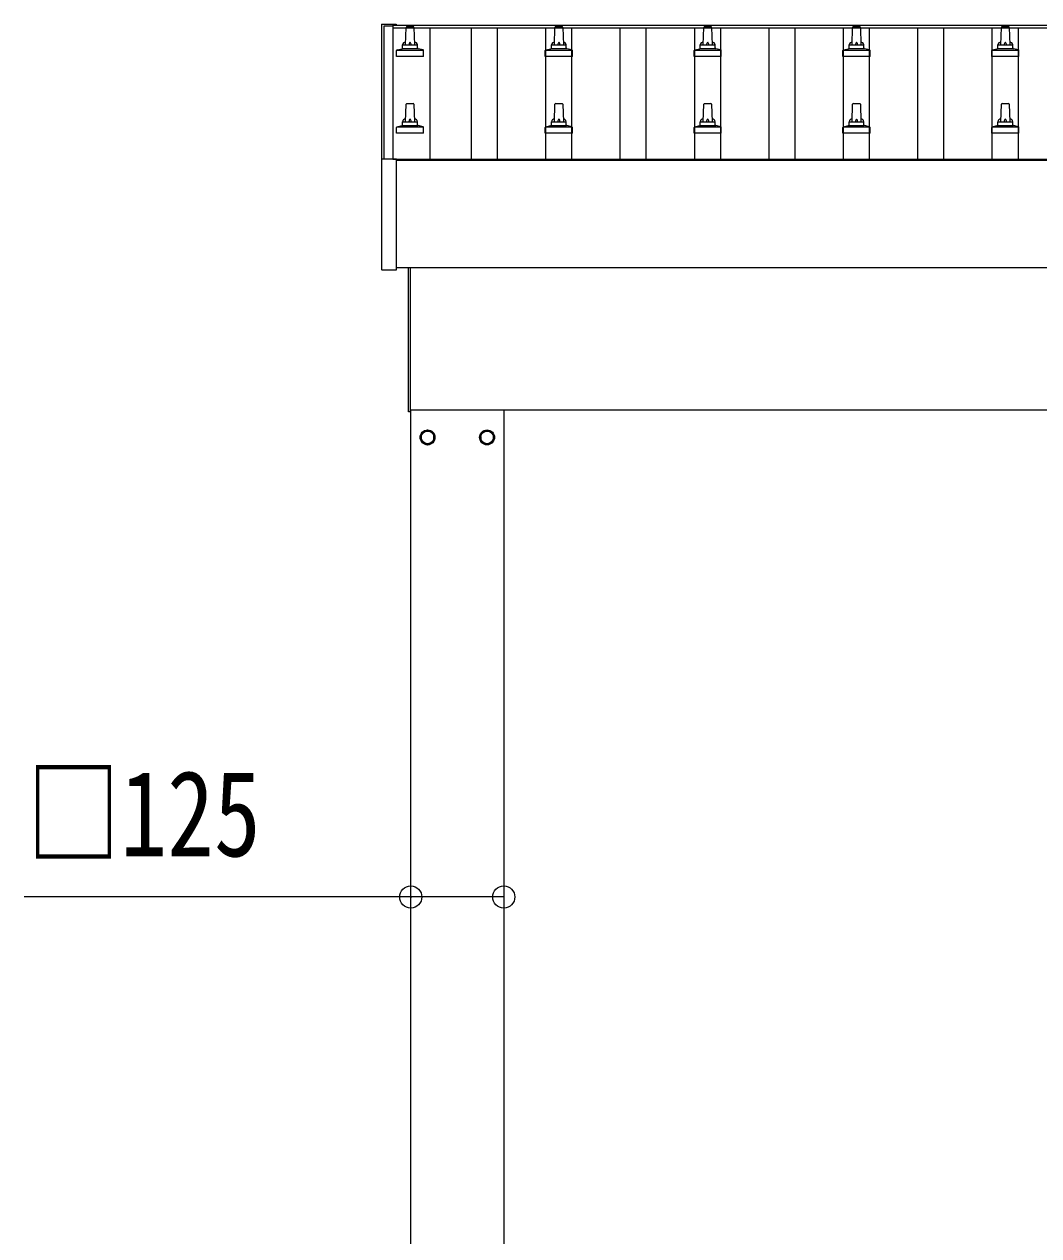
# Model space of a CAD drawing. Units: millimetres, scale not verified. Extents: x -14718 to 14718, y -10395 to 10395.
# Drawn here: x -12235 to -10872, y -461 to 1168 of the extents above; entities that cross this region are included whole.
import ezdxf
from ezdxf.enums import TextEntityAlignment as Align

# ---------------------------------------------------------------- set-up
doc = ezdxf.new("R2010")
doc.units = ezdxf.units.MM
doc.header["$LTSCALE"] = 40
for name, color, linetype in [('0-5_YKK_13', 4, 'Continuous'), ('0-6_YKK_A1', 4, 'Continuous'), ('0-7_YKK_D', 6, 'Continuous')]:
    doc.layers.add(name, color=color, linetype=linetype)
doc.styles.add('ＭＳ ゴシック', font='')
doc.styles.get('ＭＳ ゴシック').set_extended_font_data('MS Gothic')

msp = doc.modelspace()

# ---------------------------------------------------------------- linework, layer by layer
at = {"layer": '0-5_YKK_13'}
for p, q in [((-11754.83, 1167.61), (-11754.83, 1167.01)), ((-11754.83, 1167.01), (-11754.83, 986.34)), ((-11753.83, 1168.13), (-11735.83, 1168.13)), ((-11734.83, 1166.95), (-11734.83, 1167.61)), ((-11734.83, 1166.95), (-11734.83, 1167.01)), ((-11722.53, 1140.43), (-11721.8, 1163.95)), ((-11720.8, 1164.93), (-11712.26, 1164.93)), ((-11711.26, 1163.95), (-11710.53, 1140.43)), ((-11522.53, 1140.43), (-11521.8, 1163.95)), ((-11520.8, 1164.93), (-11512.26, 1164.93)), ((-11511.26, 1163.95), (-11510.53, 1140.43)), ((-11322.53, 1140.43), (-11321.8, 1163.95)), ((-11320.8, 1164.93), (-11312.26, 1164.93)), ((-11311.26, 1163.95), (-11310.53, 1140.43)), ((-11122.53, 1140.43), (-11121.8, 1163.95)), ((-11120.8, 1164.93), (-11112.26, 1164.93)), ((-11111.26, 1163.95), (-11110.53, 1140.43)), ((-10922.53, 1140.43), (-10921.8, 1163.95)), ((-10920.8, 1164.93), (-10912.26, 1164.93)), ((-10911.26, 1163.95), (-10910.53, 1140.43)), ((-11734.78, 1124.93), (-11734.78, 1132.64)), ((-11698.28, 1124.93), (-11734.78, 1124.93)), ((-11734.4, 1133.43), (-11698.66, 1133.43)), ((-11734.02, 1133.61), (-11727.29, 1135.24)), ((-11726.91, 1135.43), (-11706.15, 1135.43)), ((-11726.53, 1136.21), (-11726.53, 1140.43)), ((-11725.53, 1140.43), (-11707.53, 1140.43)), ((-11706.53, 1136.21), (-11706.53, 1140.43)), ((-11699.04, 1133.61), (-11705.77, 1135.24)), ((-11698.28, 1124.93), (-11698.28, 1132.64)), ((-11534.78, 1124.93), (-11534.78, 1132.64)), ((-11498.28, 1124.93), (-11534.78, 1124.93)), ((-11534.4, 1133.43), (-11498.66, 1133.43)), ((-11534.02, 1133.61), (-11527.29, 1135.24)), ((-11526.91, 1135.43), (-11506.15, 1135.43)), ((-11526.53, 1136.21), (-11526.53, 1140.43)), ((-11525.53, 1140.43), (-11507.53, 1140.43)), ((-11506.53, 1136.21), (-11506.53, 1140.43)), ((-11499.04, 1133.61), (-11505.77, 1135.24)), ((-11498.28, 1124.93), (-11498.28, 1132.64)), ((-11334.78, 1124.93), (-11334.78, 1132.64)), ((-11298.28, 1124.93), (-11334.78, 1124.93)), ((-11334.4, 1133.43), (-11298.66, 1133.43)), ((-11334.02, 1133.61), (-11327.29, 1135.24)), ((-11326.91, 1135.43), (-11306.15, 1135.43)), ((-11326.53, 1136.21), (-11326.53, 1140.43)), ((-11325.53, 1140.43), (-11307.53, 1140.43)), ((-11306.53, 1136.21), (-11306.53, 1140.43)), ((-11299.04, 1133.61), (-11305.77, 1135.24)), ((-11298.28, 1124.93), (-11298.28, 1132.64)), ((-11134.78, 1124.93), (-11134.78, 1132.64)), ((-11098.28, 1124.93), (-11134.78, 1124.93)), ((-11134.4, 1133.43), (-11098.66, 1133.43)), ((-11134.02, 1133.61), (-11127.29, 1135.24)), ((-11126.91, 1135.43), (-11106.15, 1135.43)), ((-11126.53, 1136.21), (-11126.53, 1140.43)), ((-11125.53, 1140.43), (-11107.53, 1140.43)), ((-11106.53, 1136.21), (-11106.53, 1140.43)), ((-11099.04, 1133.61), (-11105.77, 1135.24)), ((-11098.28, 1124.93), (-11098.28, 1132.64)), ((-10934.78, 1124.93), (-10934.78, 1132.64)), ((-10898.28, 1124.93), (-10934.78, 1124.93)), ((-10934.4, 1133.43), (-10898.66, 1133.43)), ((-10934.02, 1133.61), (-10927.29, 1135.24)), ((-10926.91, 1135.43), (-10906.15, 1135.43)), ((-10926.53, 1136.21), (-10926.53, 1140.43)), ((-10925.53, 1140.43), (-10907.53, 1140.43)), ((-10906.53, 1136.21), (-10906.53, 1140.43)), ((-10899.04, 1133.61), (-10905.77, 1135.24)), ((-10898.28, 1124.93), (-10898.28, 1132.64)), ((-11722.53, 1037.09), (-11721.8, 1060.62)), ((-11720.8, 1061.59), (-11712.26, 1061.59)), ((-11711.26, 1060.62), (-11710.53, 1037.09)), ((-11522.53, 1037.09), (-11521.8, 1060.62)), ((-11520.8, 1061.59), (-11512.26, 1061.59)), ((-11511.26, 1060.62), (-11510.53, 1037.09)), ((-11322.53, 1037.09), (-11321.8, 1060.62)), ((-11320.8, 1061.59), (-11312.26, 1061.59)), ((-11311.26, 1060.62), (-11310.53, 1037.09)), ((-11122.53, 1037.09), (-11121.8, 1060.62)), ((-11120.8, 1061.59), (-11112.26, 1061.59)), ((-11111.26, 1060.62), (-11110.53, 1037.09)), ((-10922.53, 1037.09), (-10921.8, 1060.62)), ((-10920.8, 1061.59), (-10912.26, 1061.59)), ((-10911.26, 1060.62), (-10910.53, 1037.09)), ((-11734.78, 1021.59), (-11734.78, 1029.31)), ((-11734.4, 1030.09), (-11698.66, 1030.09)), ((-11734.02, 1030.28), (-11727.29, 1031.91)), ((-11726.91, 1032.09), (-11706.15, 1032.09)), ((-11726.53, 1032.88), (-11726.53, 1037.09)), ((-11725.53, 1037.09), (-11707.53, 1037.09)), ((-11706.53, 1032.88), (-11706.53, 1037.09)), ((-11699.04, 1030.28), (-11705.77, 1031.91)), ((-11698.28, 1021.59), (-11698.28, 1029.31)), ((-11534.78, 1021.59), (-11534.78, 1029.31)), ((-11534.4, 1030.09), (-11498.66, 1030.09)), ((-11534.02, 1030.28), (-11527.29, 1031.91)), ((-11526.91, 1032.09), (-11506.15, 1032.09)), ((-11526.53, 1032.88), (-11526.53, 1037.09)), ((-11525.53, 1037.09), (-11507.53, 1037.09)), ((-11506.53, 1032.88), (-11506.53, 1037.09)), ((-11499.04, 1030.28), (-11505.77, 1031.91)), ((-11498.28, 1021.59), (-11498.28, 1029.31)), ((-11334.78, 1021.59), (-11334.78, 1029.31)), ((-11334.4, 1030.09), (-11298.66, 1030.09)), ((-11334.02, 1030.28), (-11327.29, 1031.91)), ((-11326.91, 1032.09), (-11306.15, 1032.09)), ((-11326.53, 1032.88), (-11326.53, 1037.09)), ((-11325.53, 1037.09), (-11307.53, 1037.09)), ((-11306.53, 1032.88), (-11306.53, 1037.09)), ((-11299.04, 1030.28), (-11305.77, 1031.91)), ((-11298.28, 1021.59), (-11298.28, 1029.31)), ((-11134.78, 1021.59), (-11134.78, 1029.31)), ((-11134.4, 1030.09), (-11098.66, 1030.09)), ((-11134.02, 1030.28), (-11127.29, 1031.91)), ((-11126.91, 1032.09), (-11106.15, 1032.09)), ((-11126.53, 1032.88), (-11126.53, 1037.09)), ((-11125.53, 1037.09), (-11107.53, 1037.09)), ((-11106.53, 1032.88), (-11106.53, 1037.09)), ((-11099.04, 1030.28), (-11105.77, 1031.91)), ((-11098.28, 1021.59), (-11098.28, 1029.31)), ((-10934.78, 1021.59), (-10934.78, 1029.31)), ((-10934.4, 1030.09), (-10898.66, 1030.09)), ((-10934.02, 1030.28), (-10927.29, 1031.91)), ((-10926.91, 1032.09), (-10906.15, 1032.09)), ((-10926.53, 1032.88), (-10926.53, 1037.09)), ((-10925.53, 1037.09), (-10907.53, 1037.09)), ((-10906.53, 1032.88), (-10906.53, 1037.09)), ((-10899.04, 1030.28), (-10905.77, 1031.91)), ((-10898.28, 1021.59), (-10898.28, 1029.31)), ((-11698.28, 1021.59), (-11734.78, 1021.59)), ((-11498.28, 1021.59), (-11534.78, 1021.59)), ((-11298.28, 1021.59), (-11334.78, 1021.59)), ((-11098.28, 1021.59), (-11134.78, 1021.59)), ((-10898.28, 1021.59), (-10934.78, 1021.59)), ((-11754.83, 986.34), (-11754.83, 838.34)), ((-11753.83, 986.84), (-11754.33, 986.84)), ((-11735.83, 986.84), (-11753.83, 986.84)), ((-11735.33, 986.84), (-11735.83, 986.84)), ((-11734.83, 838.34), (-11734.83, 986.34)), ((-11754.33, 837.84), (-11735.33, 837.84)), ((-11718.53, 647), (-11718.53, 840.47)), ((-11716.53, 840.47), (-11716.53, 647)), ((-11716.53, 647), (-11718.53, 647)), ((-11684.43, 612.75), (-11684.53, 612.75)), ((-11684.43, 612.25), (-11684.53, 612.25)), ((-11621.63, 612.75), (-11621.53, 612.75)), ((-11621.63, 612.25), (-11621.53, 612.25))]:
    msp.add_line(p, q, dxfattribs=at)
for points in [[(-11754.83, 1167.61), (-11754.8, 1167.8), (-11754.72, 1167.93), (-11754.63, 1168.01), (-11754.55, 1168.07), (-11754.47, 1168.1), (-11754.42, 1168.11), (-11754.38, 1168.11), (-11754.34, 1168.12), (-11754.15, 1168.13), (-11753.97, 1168.13), (-11753.83, 1168.13)], [(-11735.83, 1168.13), (-11735.64, 1168.13), (-11735.47, 1168.13), (-11735.33, 1168.12), (-11735.26, 1168.11), (-11735.2, 1168.1), (-11735.11, 1168.06), (-11734.98, 1167.96), (-11734.88, 1167.83), (-11734.88, 1167.81)]]:
    msp.add_lwpolyline(points, dxfattribs=at)
for points in [[(-11693.03, 622.31), (-11701.53, 617.41), (-11701.53, 607.59), (-11693.03, 602.69), (-11684.53, 607.59), (-11684.53, 617.41)], [(-11613.03, 622.31), (-11604.53, 617.41), (-11604.53, 607.59), (-11613.03, 602.69), (-11621.53, 607.59), (-11621.53, 617.41)]]:
    msp.add_lwpolyline(points, close=True, dxfattribs=at)
for centre, radius in [((-11693.03, 612.5), 10), ((-11693.03, 612.5), 8.5), ((-11613.03, 612.5), 10), ((-11613.03, 612.5), 8.5)]:
    msp.add_circle(centre, radius, dxfattribs=at)
for centre, radius, start, end in [((-11735.33, 1167.61), 0.499, 0.00068, 23.5008), ((-11720.8, 1163.93), 1, 90, 178.60509), ((-11712.26, 1163.93), 1, 1.39491, 90), ((-11520.8, 1163.93), 1, 90, 178.60509), ((-11512.26, 1163.93), 1, 1.39491, 90), ((-11320.8, 1163.93), 1, 90, 178.60509), ((-11312.26, 1163.93), 1, 1.39491, 90), ((-11120.8, 1163.93), 1, 90, 178.60509), ((-11112.26, 1163.93), 1, 1.39491, 90), ((-10920.8, 1163.93), 1, 90, 178.60509), ((-10912.26, 1163.93), 1, 1.39491, 90), ((-11722.44, 1139.79), 4.13, 90, 171.17633), ((-11713.2, 1140.43), 4.83, 133.60282, 180), ((-11719.86, 1140.43), 4.83, 0, 46.39718), ((-11710.62, 1139.79), 4.13, 8.82367, 90), ((-11522.44, 1139.79), 4.13, 90, 171.17633), ((-11513.2, 1140.43), 4.83, 133.60282, 180), ((-11519.86, 1140.43), 4.83, 0, 46.39718), ((-11510.62, 1139.79), 4.13, 8.82367, 90), ((-11322.44, 1139.79), 4.13, 90, 171.17633), ((-11313.2, 1140.43), 4.83, 133.60282, 180), ((-11319.86, 1140.43), 4.83, 0, 46.39718), ((-11310.62, 1139.79), 4.13, 8.82367, 90), ((-11122.44, 1139.79), 4.13, 90, 171.17633), ((-11113.2, 1140.43), 4.83, 133.60282, 180), ((-11119.86, 1140.43), 4.83, 0, 46.39718), ((-11110.62, 1139.79), 4.13, 8.82367, 90), ((-10922.44, 1139.79), 4.13, 90, 171.17633), ((-10913.2, 1140.43), 4.83, 133.60282, 180), ((-10919.86, 1140.43), 4.83, 0, 46.39718), ((-10910.62, 1139.79), 4.13, 8.82367, 90), ((-11733.78, 1132.64), 1, 103.62699, 180), ((-11727.53, 1136.21), 1, 283.62699, 0), ((-11725.53, 1139.43), 1, 90, 180), ((-11707.53, 1139.43), 1, 0, 90), ((-11705.53, 1136.21), 1, 180, 256.37301), ((-11699.28, 1132.64), 1, 0, 76.37301), ((-11533.78, 1132.64), 1, 103.62699, 180), ((-11527.53, 1136.21), 1, 283.62699, 0), ((-11525.53, 1139.43), 1, 90, 180), ((-11507.53, 1139.43), 1, 0, 90), ((-11505.53, 1136.21), 1, 180, 256.37301), ((-11499.28, 1132.64), 1, 0, 76.37301), ((-11333.78, 1132.64), 1, 103.62699, 180), ((-11327.53, 1136.21), 1, 283.62699, 0), ((-11325.53, 1139.43), 1, 90, 180), ((-11307.53, 1139.43), 1, 0, 90), ((-11305.53, 1136.21), 1, 180, 256.37301), ((-11299.28, 1132.64), 1, 0, 76.37301), ((-11133.78, 1132.64), 1, 103.62699, 180), ((-11127.53, 1136.21), 1, 283.62699, 0), ((-11125.53, 1139.43), 1, 90, 180), ((-11107.53, 1139.43), 1, 0, 90), ((-11105.53, 1136.21), 1, 180, 256.37301), ((-11099.28, 1132.64), 1, 0, 76.37301), ((-10933.78, 1132.64), 1, 103.62699, 180), ((-10927.53, 1136.21), 1, 283.62699, 0), ((-10925.53, 1139.43), 1, 90, 180), ((-10907.53, 1139.43), 1, 0, 90), ((-10905.53, 1136.21), 1, 180, 256.37301), ((-10899.28, 1132.64), 1, 0, 76.37301), ((-11720.8, 1060.59), 1, 90, 178.60509), ((-11712.26, 1060.59), 1, 1.39491, 90), ((-11520.8, 1060.59), 1, 90, 178.60509), ((-11512.26, 1060.59), 1, 1.39491, 90), ((-11320.8, 1060.59), 1, 90, 178.60509), ((-11312.26, 1060.59), 1, 1.39491, 90), ((-11120.8, 1060.59), 1, 90, 178.60509), ((-11112.26, 1060.59), 1, 1.39491, 90), ((-10920.8, 1060.59), 1, 90, 178.60509), ((-10912.26, 1060.59), 1, 1.39491, 90), ((-11733.78, 1029.31), 1, 103.62699, 180), ((-11727.53, 1032.88), 1, 283.62699, 0), ((-11722.44, 1036.46), 4.13, 90, 171.17633), ((-11725.53, 1036.09), 1, 90, 180), ((-11713.2, 1037.09), 4.83, 133.60282, 180), ((-11719.86, 1037.09), 4.83, 0, 46.39718), ((-11710.62, 1036.46), 4.13, 8.82367, 90), ((-11707.53, 1036.09), 1, 0, 90), ((-11705.53, 1032.88), 1, 180, 256.37301), ((-11699.28, 1029.31), 1, 0, 76.37301), ((-11533.78, 1029.31), 1, 103.62699, 180), ((-11527.53, 1032.88), 1, 283.62699, 0), ((-11522.44, 1036.46), 4.13, 90, 171.17633), ((-11525.53, 1036.09), 1, 90, 180), ((-11513.2, 1037.09), 4.83, 133.60282, 180), ((-11519.86, 1037.09), 4.83, 0, 46.39718), ((-11510.62, 1036.46), 4.13, 8.82367, 90), ((-11507.53, 1036.09), 1, 0, 90), ((-11505.53, 1032.88), 1, 180, 256.37301), ((-11499.28, 1029.31), 1, 0, 76.37301), ((-11333.78, 1029.31), 1, 103.62699, 180), ((-11327.53, 1032.88), 1, 283.62699, 0), ((-11322.44, 1036.46), 4.13, 90, 171.17633), ((-11325.53, 1036.09), 1, 90, 180), ((-11313.2, 1037.09), 4.83, 133.60282, 180), ((-11319.86, 1037.09), 4.83, 0, 46.39718), ((-11310.62, 1036.46), 4.13, 8.82367, 90), ((-11307.53, 1036.09), 1, 0, 90), ((-11305.53, 1032.88), 1, 180, 256.37301), ((-11299.28, 1029.31), 1, 0, 76.37301), ((-11133.78, 1029.31), 1, 103.62699, 180), ((-11127.53, 1032.88), 1, 283.62699, 0), ((-11122.44, 1036.46), 4.13, 90, 171.17633), ((-11125.53, 1036.09), 1, 90, 180), ((-11113.2, 1037.09), 4.83, 133.60282, 180), ((-11119.86, 1037.09), 4.83, 0, 46.39718), ((-11110.62, 1036.46), 4.13, 8.82367, 90), ((-11107.53, 1036.09), 1, 0, 90), ((-11105.53, 1032.88), 1, 180, 256.37301), ((-11099.28, 1029.31), 1, 0, 76.37301), ((-10933.78, 1029.31), 1, 103.62699, 180), ((-10927.53, 1032.88), 1, 283.62699, 0), ((-10922.44, 1036.46), 4.13, 90, 171.17633), ((-10925.53, 1036.09), 1, 90, 180), ((-10913.2, 1037.09), 4.83, 133.60282, 180), ((-10919.86, 1037.09), 4.83, 0, 46.39718), ((-10910.62, 1036.46), 4.13, 8.82367, 90), ((-10907.53, 1036.09), 1, 0, 90), ((-10905.53, 1032.88), 1, 180, 256.37301), ((-10899.28, 1029.31), 1, 0, 76.37301), ((-11754.33, 986.34), 0.5, 90, 180), ((-11735.33, 986.34), 0.5, 0, 90), ((-11754.33, 838.34), 0.5, 180, 270), ((-11735.33, 838.34), 0.5, 270, 0), ((-11693.03, 612.5), 8.6, 111.25399, 128.74601), ((-11693.03, 612.5), 8.6, 51.25399, 68.74601), ((-11613.03, 612.5), 8.6, 111.25399, 128.74601), ((-11613.03, 612.5), 8.6, 51.25399, 68.74601), ((-11693.03, 612.5), 8.6, 171.25399, 188.74601), ((-11693.03, 612.5), 8.6, 231.25399, 248.74601), ((-11693.03, 612.5), 8.6, 291.25399, 308.74601), ((-11693.03, 612.5), 8.6, 1.66581, 8.74601), ((-11693.03, 612.5), 8.6, 351.25399, 358.33419), ((-11613.03, 612.5), 8.6, 171.25399, 178.33419), ((-11613.03, 612.5), 8.6, 181.66581, 188.74601), ((-11613.03, 612.5), 8.6, 231.25399, 248.74601), ((-11613.03, 612.5), 8.6, 291.25399, 308.74601), ((-11613.03, 612.5), 8.6, 351.25399, 8.74601)]:
    msp.add_arc(centre, radius, start, end, dxfattribs=at)
at = {"layer": '0-6_YKK_A1'}
for p, q in [((-11751.53, 1165.98), (-11739.53, 1165.98)), ((-11751.53, 986.84), (-11751.53, 1165.98)), ((-11739.53, 1166.95), (-6293.53, 1166.95)), ((-11739.53, 1166.95), (-11739.53, 1163.36)), ((-11739.53, 1165.98), (-11739.53, 986.84)), ((-11739.53, 1163.36), (-6293.53, 1163.36)), ((-11690.03, 1163.36), (-11690.03, 986.9)), ((-11634.03, 986.9), (-11634.03, 1163.36)), ((-11599.03, 986.9), (-11599.03, 1163.36)), ((-11534.03, 986.9), (-11534.03, 1163.36)), ((-11499.03, 986.9), (-11499.03, 1163.36)), ((-11434.03, 986.9), (-11434.03, 1163.36)), ((-11399.03, 986.9), (-11399.03, 1163.36)), ((-11334.03, 986.9), (-11334.03, 1163.36)), ((-11299.03, 986.9), (-11299.03, 1163.36)), ((-11234.03, 986.9), (-11234.03, 1163.36)), ((-11199.03, 986.9), (-11199.03, 1163.36)), ((-11134.03, 986.9), (-11134.03, 1163.36)), ((-11099.03, 986.9), (-11099.03, 1163.36)), ((-11034.03, 986.9), (-11034.03, 1163.36)), ((-10999.03, 986.9), (-10999.03, 1163.36)), ((-10934.03, 986.9), (-10934.03, 1163.36)), ((-10899.03, 986.9), (-10899.03, 1163.36)), ((-11739.53, 986.9), (-6293.53, 986.9)), ((-11734.83, 985.35), (-6298.23, 985.35)), ((-6298.23, 840.47), (-11734.83, 840.47)), ((-11716.53, 649.5), (-6410.03, 649.5)), ((-11715.53, -2150.5), (-11715.53, 649.5)), ((-11590.53, 649.5), (-11590.53, -2150.5))]:
    msp.add_line(p, q, dxfattribs=at)
at = {"layer": '0-7_YKK_D'}
msp.add_line((-11715.53, -5.5), (-11715.53, -6.5), dxfattribs=at)
msp.add_lwpolyline([(-11590.53, -5.5), (-11715.53, -5.5), (-12235.03, -5.5)], dxfattribs=at)
for centre in [(-11715.53, -5.5), (-11590.53, -5.5)]:
    msp.add_circle(centre, 14.88, dxfattribs=at)

# ---------------------------------------------------------------- texts
at = {"layer": '0-7_YKK_D', "style": 'ＭＳ ゴシック', "width": 0.8}
msp.add_text('□125', height=115.5, dxfattribs=at).set_placement((-12231.83, 14.5), align=Align.BOTTOM_LEFT)

doc.saveas('drawing.dxf')
